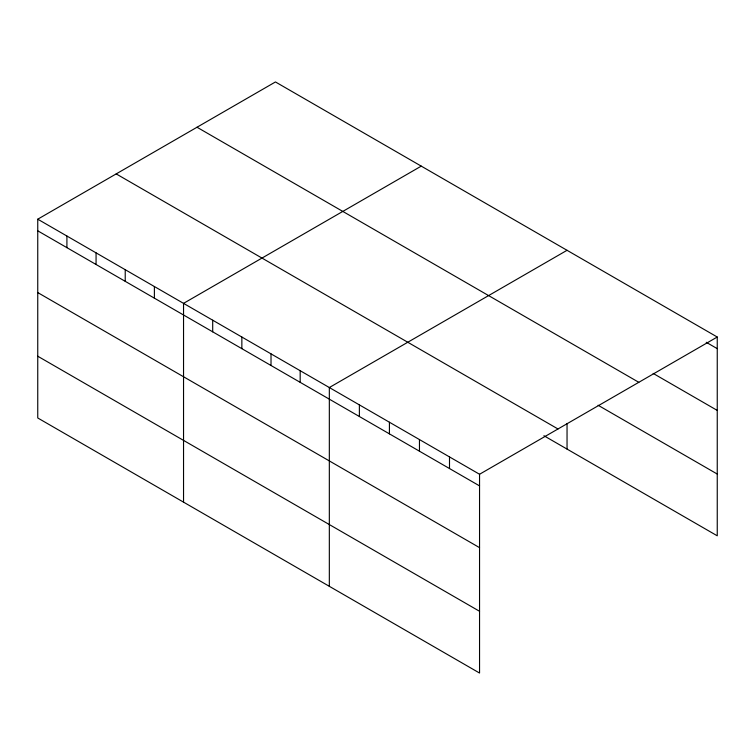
<?xml version="1.0" encoding="UTF-8"?>
<svg xmlns="http://www.w3.org/2000/svg" width="755" height="755" viewBox="0 0 755 755"><rect width="100%" height="100%" fill="white"/><g stroke="black" fill="none" stroke-linecap="round" stroke-linejoin="round"><path stroke-width="1.13" d="M543.911 435.729L717.25 535.805L717.25 337.023L275.452 81.955L37.75 219.195L37.75 417.977L479.548 673.045L479.548 474.263L37.75 219.195M421.252 166.128L183.54 303.368L183.54 502.151M567.043 250.301L329.331 387.541L329.331 586.324M479.548 474.263L717.25 337.023M706.236 342.289L717.25 348.65M653.16 373.414L717.25 410.409M197.017 127.246L638.805 382.313M598.083 405.246L717.25 474.046M116.195 173.905L557.983 428.972M37.75 230.822L479.548 485.89M37.75 292.581L479.548 547.649M37.75 356.218L479.548 611.286M567.043 423.451L567.043 449.083M449.499 456.917L449.499 468.544M419.459 439.57L419.459 451.197M389.42 422.224L389.42 433.861M359.38 404.878L359.38 416.515M300.179 370.705L300.179 382.332M271.017 353.868L271.017 365.495M241.855 337.032L241.855 348.668M212.702 320.195L212.702 331.832M154.388 286.532L154.388 298.159M125.226 269.695L125.226 281.322M96.064 252.859L96.064 264.495M66.912 236.032L66.912 247.659"/></g></svg>
